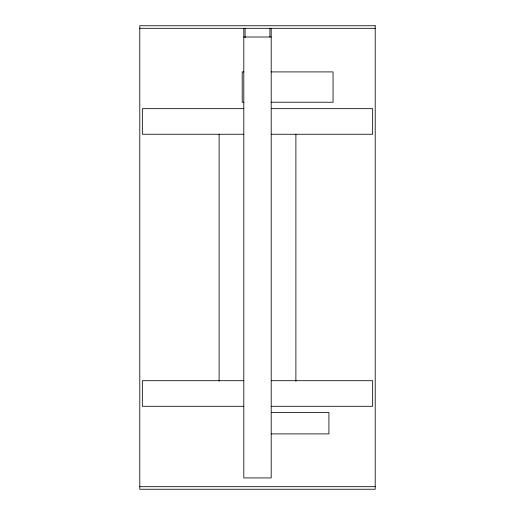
<?xml version="1.0" encoding="UTF-8"?>
<svg xmlns="http://www.w3.org/2000/svg" width="515" height="515" viewBox="0 0 515 515"><rect width="100%" height="100%" fill="white"/><g stroke="black" fill="none" stroke-linecap="round" stroke-linejoin="round"><path stroke-width="0.77" d="M139.79 28.312L375.21 28.312M243.807 37.009L271.193 37.009M243.82 71.913L242.211 71.913L242.211 102.234L243.82 102.234M271.154 71.913L333.057 71.913L333.057 102.234L271.154 102.234M243.569 108.659L142.346 108.659L142.346 134.248L243.711 134.248M271.431 108.659L372.654 108.659L372.654 134.248L271.289 134.248M243.569 380.701L142.346 380.701L142.346 406.29L243.569 406.29M271.431 380.701L372.654 380.701L372.654 406.29L271.431 406.29M271.424 412.534L328.924 412.534L328.924 433.9L271.424 433.9M139.79 486.688L375.21 486.688M295.887 134.248L295.887 381.113M271.193 28.312L271.193 477.939L243.807 477.939L243.807 28.312M269.911 28.312L269.911 37.009M245.089 28.312L245.089 37.666M219.113 134.248L219.113 381.113M375.21 25.75L139.79 25.75L139.79 489.25L375.21 489.25L375.21 25.75"/></g></svg>
